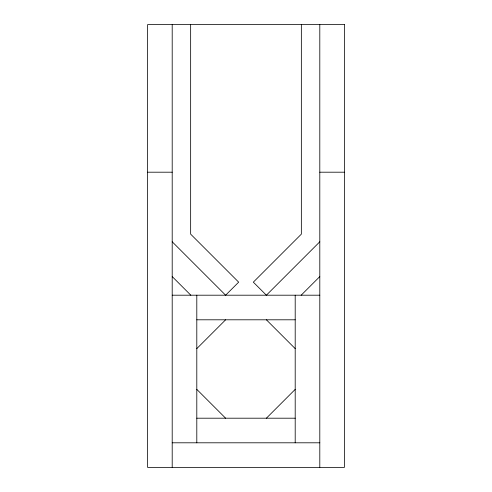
<?xml version="1.0" encoding="UTF-8"?>
<svg xmlns="http://www.w3.org/2000/svg" width="492" height="492" viewBox="0 0 492 492"><rect width="100%" height="100%" fill="white"/><g stroke="black" fill="none" stroke-linecap="round" stroke-linejoin="round"><path stroke-width="0.74" d="M196.8 348.619L225.619 319.8M319.8 241.781L266.381 295.2L253.331 282.156L301.35 234.137L301.35 24.6M301.172 295.2L319.8 276.572M266.381 418.2L295.2 389.381M147.6 172.2L172.2 172.2M319.8 172.2L344.4 172.2M172.2 295.2L319.8 295.2M196.8 319.8L295.2 319.8M196.8 418.2L295.2 418.2M172.2 442.8L319.8 442.8M266.381 319.8L295.2 348.619M172.2 241.781L225.619 295.2L238.669 282.156L190.65 234.137L190.65 24.6M172.2 276.572L190.828 295.2M196.8 389.381L225.619 418.2M319.8 24.6L319.8 467.4M295.2 295.2L295.2 442.8M196.8 295.2L196.8 442.8M172.2 24.6L172.2 467.4M344.4 24.6L147.6 24.6L147.6 467.4L344.4 467.4L344.4 24.6"/></g></svg>
